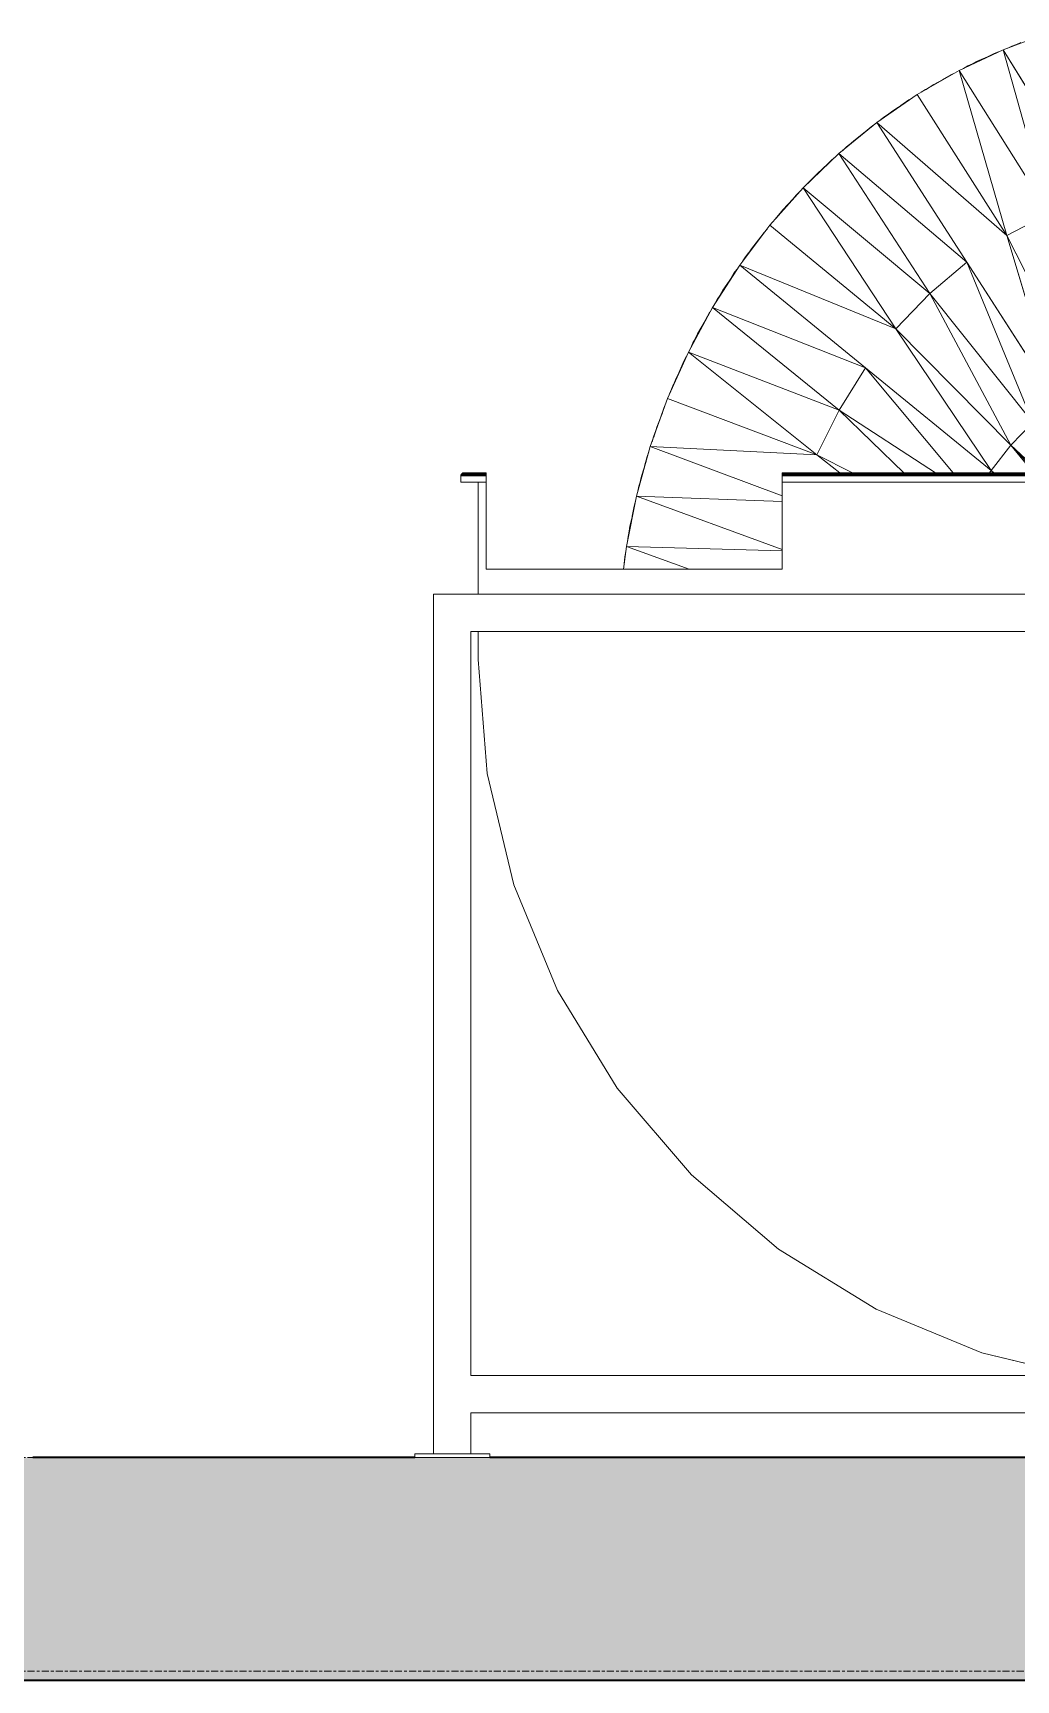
# Model space of a CAD drawing. Header units: centimetres. Extents: x 710 to 12582, y -437 to 1921.
# Drawn here: x 1728.3 to 1949.2, y 44 to 414.2 of the extents above; entities that cross this region are included whole.
import ezdxf

# ---------------------------------------------------------------- set-up
doc = ezdxf.new("R2010")
doc.units = ezdxf.units.CM
doc.linetypes.add('Centre', pattern=[3.175, 0.635, -0.475, 1.59, -0.475])
for name, color, linetype, lineweight in [('A-FLOR', 7, 'Continuous', 9), ('A-FLOR-LEVL', 7, 'Continuous', 9), ('A-FLOR-PATT', 7, 'Continuous', 35), ('M-EQPM', 7, 'Continuous', 9)]:
    doc.layers.add(name, color=color, linetype=linetype, lineweight=lineweight)

# ---------------------------------------------------------------- blocks, each defined once
blk = doc.blocks.new('PQ_RVR_EST-01_ZZ_ZZ_MO_T_A_rvt-1-Sección 4')
at = {"layer": 'A-FLOR-PATT', "lineweight": 9, "true_color": 0x9a9a9a}
blk.add_hatch(color=253, dxfattribs=at).paths.add_polyline_path([(6813.97, 44), (6815.08, 44), (6815.08, 94), (3797.22, 94), (3797.22, 93.83), (3792.18, 93.83), (3792.18, 94), (3778.93, 94), (3778.93, 93.83), (3773.89, 93.83), (3773.89, 94), (3758.58, 94), (3758.58, 93.83), (3753.54, 93.83), (3753.54, 94), (3740.29, 94), (3740.29, 93.83), (3735.25, 93.83), (3735.25, 94), (1308.34, 94), (1308.34, 44), (6713.97, 44)])
at = {"layer": 'A-FLOR', "lineweight": 35}
for p, q in [((1814.15, 94), (1728.32, 94)), ((2073.58, 94), (1830.95, 94)), ((1308.34, 44), (6713.97, 44))]:
    blk.add_line(p, q, dxfattribs=at)
blk = doc.blocks.new('EQ-01-005 - EQ-01-005_dwg_Agrupar_356-1507029-Sección 4')
at = {"layer": 'M-EQPM', "color": 251, "true_color": 0x656565}
for p, q in [((2165.94, 288.04), (1818.35, 288.04)), ((1818.35, 288.04), (1818.35, 94.84)), ((1818.35, 94.84), (1818.35, 288.04)), ((2165.94, 288.04), (1818.35, 288.04)), ((1826.75, 112.48), (1826.75, 279.64)), ((2157.54, 279.64), (1826.75, 279.64)), ((2157.54, 112.48), (1826.75, 112.48)), ((2157.54, 104.08), (1826.75, 104.08)), ((1826.75, 104.08), (1826.75, 94.84)), ((1826.75, 104.08), (2157.54, 104.08)), ((1830.95, 94.84), (1814.15, 94.84)), ((1814.15, 94.84), (1814.15, 94)), ((1814.15, 94), (1830.95, 94)), ((1830.95, 94), (1814.15, 94)), ((1830.95, 94.84), (1830.95, 94))]:
    blk.add_line(p, q, dxfattribs=at)
at = {"layer": 'M-EQPM', "color": 251, "true_color": 0x656565, "flags": 128}
for points in [[(2165.94, 94.84), (2165.94, 288.04), (1818.35, 288.04), (1818.35, 94.84)], [(1826.75, 112.48), (2157.54, 112.48), (1826.75, 112.48), (1826.75, 279.64), (2157.54, 279.64), (2157.54, 112.48)], [(2157.54, 279.64), (1826.75, 279.64), (1826.75, 112.48)], [(1826.75, 104.08), (1826.75, 94.84), (1826.75, 104.08), (2157.54, 104.08), (2157.54, 94.84)], [(1814.15, 94), (1814.15, 94.84), (1830.95, 94.84), (1830.95, 94)]]:
    blk.add_lwpolyline(points, dxfattribs=at)
blk.add_lwpolyline([(1830.95, 94.84), (1830.95, 94), (1814.15, 94), (1814.15, 94.84)], close=True, dxfattribs=at)
blk = doc.blocks.new('EQ-01-005 - EQ-01-005_dwg_Agrupar_357-1507030-Sección 4')
at = {"layer": 'M-EQPM', "color": 253, "true_color": 0x999999}
for p, q in [((1824.48, 314.67), (1824.51, 314.88)), ((1824.49, 314.76), (1824.48, 314.67)), ((1824.48, 314.72), (1824.48, 314.67)), ((1824.48, 314.67), (1830.15, 314.67)), ((1824.48, 313.24), (1824.48, 314.67)), ((1824.51, 314.88), (1824.55, 314.97)), ((1824.51, 314.88), (1830.15, 314.87)), ((1824.55, 314.97), (1824.61, 315.06)), ((1824.55, 314.97), (1830.15, 314.97)), ((1824.61, 315.06), (1824.68, 315.14)), ((1824.61, 315.06), (1824.68, 315.14)), ((1824.61, 315.06), (1830.15, 315.06)), ((1824.68, 315.14), (1824.76, 315.21)), ((1824.68, 315.14), (1830.15, 315.14)), ((1824.76, 315.21), (1824.85, 315.27)), ((1824.76, 315.21), (1824.85, 315.27)), ((1824.76, 315.21), (1830.15, 315.21)), ((1824.76, 315.21), (1830.15, 315.21)), ((1824.82, 314.89), (1824.81, 314.84)), ((1824.82, 314.89), (1824.81, 314.84)), ((1824.81, 314.67), (1824.81, 314.84)), ((1824.81, 314.84), (1830.15, 314.84)), ((1824.81, 314.84), (1824.81, 314.67)), ((1824.85, 315.27), (1824.94, 315.31)), ((1824.85, 315.27), (1830.15, 315.27)), ((1824.85, 315.27), (1830.15, 315.27)), ((1824.94, 315.31), (1825.05, 315.33)), ((1824.94, 315.31), (1830.15, 315.31)), ((1825.05, 315.33), (1825.15, 315.34)), ((1825.15, 315.34), (1825.05, 315.33)), ((1825.05, 315.33), (1830.15, 315.33)), ((1825.05, 315.33), (1830.15, 315.33)), ((1825.1, 315.17), (1825.05, 315.16)), ((1825.15, 315.17), (1825.1, 315.17)), ((1825.15, 315.34), (1830.15, 315.34)), ((1825.15, 315.17), (1830.15, 315.17)), ((1828.11, 315.33), (1828.01, 315.34)), ((1828.01, 315.34), (1830.15, 315.34)), ((1828.01, 315.34), (1830.15, 315.34)), ((1828.01, 315.34), (1828.11, 315.33)), ((1830.15, 315.33), (1830.15, 315.34)), ((1830.15, 315.34), (1830.15, 315.33)), ((1830.15, 315.33), (1830.15, 315.34)), ((1830.15, 315.33), (1830.15, 315.31)), ((1830.15, 315.31), (1830.15, 315.27)), ((1830.15, 315.27), (1830.15, 315.21)), ((1830.15, 315.14), (1830.15, 315.21)), ((1830.15, 315.06), (1830.15, 315.14)), ((1830.15, 314.97), (1830.15, 315.06)), ((1830.15, 314.87), (1830.15, 314.97)), ((1830.15, 314.84), (1830.15, 314.89)), ((1830.15, 314.67), (1830.15, 314.84)), ((1830.15, 313.24), (1830.15, 314.67)), ((1896.67, 315.33), (1896.67, 315.34)), ((2159.13, 315.34), (1896.67, 315.34)), ((1896.67, 315.34), (2159.13, 315.34)), ((1896.67, 315.31), (1896.67, 315.33)), ((2159.24, 315.33), (1896.67, 315.33)), ((1896.67, 315.27), (1896.67, 315.31)), ((2159.34, 315.31), (1896.67, 315.31)), ((1896.67, 315.21), (1896.67, 315.27)), ((2159.44, 315.27), (1896.67, 315.27)), ((1896.67, 315.14), (1896.67, 315.21)), ((2159.53, 315.21), (1896.67, 315.21)), ((2159.13, 315.17), (1896.67, 315.17)), ((1896.67, 315.06), (1896.67, 315.14)), ((2159.61, 315.14), (1896.67, 315.14)), ((1896.67, 314.97), (1896.67, 315.06)), ((2159.68, 315.06), (1896.67, 315.06)), ((1896.67, 314.88), (1896.67, 314.97)), ((2159.73, 314.97), (1896.67, 314.97)), ((1896.67, 314.83), (1896.67, 314.88)), ((2159.77, 314.88), (1896.67, 314.88)), ((1896.67, 314.75), (1896.67, 314.83)), ((2159.81, 314.67), (1896.67, 314.83)), ((1896.67, 314.67), (1896.67, 314.75)), ((2159.81, 314.67), (1896.67, 314.75)), ((1896.67, 314.67), (1896.67, 313.24)), ((2159.81, 314.67), (1896.67, 314.67)), ((1824.48, 313.24), (1830.15, 313.24)), ((1828.34, 313.24), (1828.34, 288.04)), ((1828.34, 288.04), (1828.34, 313.24)), ((1828.34, 313.24), (1828.34, 288.04)), ((1830.15, 313.24), (1830.15, 312.06)), ((1830.15, 312.06), (1830.15, 293.67)), ((1896.67, 313.24), (1896.67, 312.06)), ((1896.67, 313.24), (2159.81, 313.24)), ((1896.67, 312.06), (1896.67, 293.67)), ((1830.15, 293.67), (1896.67, 293.67)), ((1896.67, 293.67), (1830.15, 293.67)), ((1830.15, 293.67), (1896.67, 293.67)), ((1828.34, 279.64), (1828.34, 273.34)), ((1828.34, 279.64), (1828.34, 273.34)), ((1828.34, 273.34), (1830.36, 247.72)), ((1830.36, 247.72), (1828.34, 273.34)), ((1836.36, 222.72), (1830.36, 247.72)), ((1836.36, 222.72), (1830.36, 247.72)), ((1846.2, 198.98), (1836.36, 222.72)), ((1846.2, 198.98), (1836.36, 222.72)), ((1846.2, 198.98), (1859.63, 177.06)), ((1859.63, 177.06), (1846.2, 198.98)), ((1876.32, 157.52), (1859.63, 177.06)), ((1876.32, 157.52), (1859.63, 177.06)), ((1876.32, 157.52), (1895.86, 140.82)), ((1895.86, 140.82), (1876.32, 157.52)), ((1917.78, 127.39), (1895.86, 140.82)), ((1917.78, 127.39), (1895.86, 140.82)), ((1941.53, 117.56), (1917.78, 127.39)), ((1941.53, 117.56), (1917.78, 127.39)), ((1941.53, 117.56), (1962.67, 112.48)), ((1962.67, 112.48), (1941.53, 117.56))]:
    blk.add_line(p, q, dxfattribs=at)
at = {"layer": 'M-EQPM', "color": 253, "true_color": 0x999999, "flags": 128}
for points in [[(1824.48, 314.67), (1824.49, 314.77), (1824.51, 314.88), (1830.15, 314.88), (1824.51, 314.88)], [(1824.48, 313.24), (1830.15, 313.24), (1824.48, 313.24), (1824.48, 314.67)], [(1824.48, 313.24), (1824.48, 314.67), (1830.15, 314.67)], [(1824.51, 314.88), (1824.55, 314.97), (1830.15, 314.97), (1824.55, 314.97), (1824.61, 315.06), (1824.55, 314.97)], [(1824.55, 314.97), (1824.51, 314.88), (1830.15, 314.88)], [(1824.61, 315.06), (1830.15, 315.06), (1824.61, 315.06), (1824.68, 315.14), (1830.15, 315.14), (1824.68, 315.14), (1824.76, 315.21), (1824.68, 315.14)], [(1830.15, 315.21), (1824.76, 315.21), (1824.85, 315.27), (1824.94, 315.31), (1830.15, 315.31), (1824.94, 315.31), (1825.05, 315.33), (1824.94, 315.31)], [(1824.82, 314.89), (1824.81, 314.84), (1830.15, 314.84), (1824.81, 314.84), (1824.81, 314.67)], [(1830.15, 315.27), (1824.85, 315.27), (1824.94, 315.31)], [(1830.15, 315.33), (1825.05, 315.33), (1825.15, 315.34), (1830.15, 315.34), (1825.15, 315.34)], [(1830.15, 315.34), (1828.01, 315.34), (1828.11, 315.33)], [(1830.15, 315.34), (1830.15, 315.33), (1830.15, 315.31), (1830.15, 315.27), (1830.15, 315.21), (1830.15, 315.14), (1830.15, 315.06), (1830.15, 314.97), (1830.15, 314.88), (1830.15, 314.87), (1830.15, 314.83), (1830.15, 314.75), (1830.15, 314.67), (1830.15, 313.24)], [(1830.15, 314.67), (1830.15, 314.84), (1830.15, 314.89)], [(1896.67, 313.24), (1896.67, 314.67), (1896.67, 314.75), (1896.67, 314.83), (1896.67, 314.88), (1896.67, 314.97), (1896.67, 315.06), (1896.67, 315.14), (1896.67, 315.21), (1896.67, 315.27), (1896.67, 315.31), (1896.67, 315.33), (1896.67, 315.34)], [(2159.13, 315.34), (1896.67, 315.34), (2159.53, 315.21)], [(2159.13, 315.34), (2159.24, 315.33), (2159.34, 315.31), (1896.67, 315.31), (2159.34, 315.31)], [(2159.81, 313.24), (2159.81, 314.67), (2159.77, 314.88), (1896.67, 314.88), (2159.77, 314.88), (2159.73, 314.97), (1896.67, 314.97), (2159.73, 314.97), (2159.68, 315.06), (1896.67, 315.06), (2159.68, 315.06), (2159.61, 315.14), (1896.67, 315.14), (2159.61, 315.14), (2159.53, 315.21), (1896.67, 315.21), (2159.53, 315.21), (2159.44, 315.27), (1896.67, 315.27), (2159.44, 315.27), (2159.34, 315.31)], [(1896.67, 314.67), (2159.81, 314.67), (2130.08, 314.67)], [(2023.16, 314.67), (2159.81, 314.67), (1896.67, 314.67)], [(1830.15, 313.24), (1830.15, 312.06), (1830.15, 293.67), (1896.67, 293.67), (1896.67, 312.06), (1896.67, 313.24)], [(1962.67, 112.48), (1941.53, 117.56), (1917.78, 127.39), (1895.86, 140.82), (1876.32, 157.52), (1859.63, 177.06), (1846.2, 198.98), (1836.36, 222.72), (1830.36, 247.72), (1828.34, 273.34), (1828.34, 279.64)]]:
    blk.add_lwpolyline(points, dxfattribs=at)
for points in [[(1824.49, 314.76), (1824.48, 314.67)], [(1824.48, 314.72), (1824.48, 314.67)], [(2159.24, 315.33), (1896.67, 315.33)], [(2159.81, 313.24), (1896.67, 313.24)]]:
    blk.add_lwpolyline(points, close=True, dxfattribs=at)
blk = doc.blocks.new('EQ-01-005 - EQ-01-005_dwg_Agrupar_1041-1507032-Sección 4')
at = {"layer": 'M-EQPM', "color": 251, "true_color": 0x656565}
for p, q in [((1946.31, 410.42), (1956.45, 414.2)), ((1947.35, 410.8), (1948.31, 411.24)), ((1948.31, 411.24), (1949.32, 411.59)), ((1948.35, 411.18), (1950.33, 412.03)), ((1936.47, 405.78), (1946.31, 410.42)), ((1938.41, 406.78), (1939.42, 407.23)), ((1938.44, 406.71), (1940.36, 407.74)), ((1940.36, 407.74), (1943.34, 409.02)), ((1942.36, 408.6), (1944.31, 409.56)), ((1944.31, 409.56), (1945.3, 409.94)), ((1956.69, 373.64), (1946.31, 410.42)), ((1946.31, 410.42), (1966.65, 377.51)), ((1927, 400.33), (1936.47, 405.78)), ((1930.74, 402.61), (1933.64, 404.16)), ((1932.65, 403.63), (1934.54, 404.76)), ((1934.54, 404.76), (1935.54, 405.25)), ((1947.17, 368.67), (1936.47, 405.78)), ((1956.69, 373.64), (1936.47, 405.78)), ((1937.43, 406.23), (1938.41, 406.78)), ((1917.95, 394.08), (1927, 400.33)), ((1947.17, 368.67), (1927, 400.33)), ((1927.92, 400.86), (1928.86, 401.49)), ((1928.86, 401.49), (1929.84, 402.03)), ((1928.88, 401.41), (1930.74, 402.61)), ((1919.76, 395.33), (1921.51, 396.67)), ((1921.51, 396.67), (1924.3, 398.47)), ((1923.36, 397.86), (1925.15, 399.14)), ((1925.15, 399.14), (1926.11, 399.72)), ((1909.39, 387.08), (1917.95, 394.08)), ((1914.52, 391.32), (1916.2, 392.74)), ((1916.2, 392.74), (1917.07, 393.37)), ((1916.23, 392.69), (1916.2, 392.74)), ((1916.2, 392.74), (1916.23, 392.71)), ((1938.17, 362.64), (1917.95, 394.08)), ((1917.95, 394.08), (1947.17, 368.67)), ((1918.88, 394.73), (1919.72, 395.39)), ((1919.72, 395.39), (1920.62, 395.99)), ((1911.06, 388.54), (1911.91, 389.21)), ((1911.12, 388.49), (1912.76, 389.97)), ((1912.76, 389.97), (1915.36, 391.97)), ((1901.37, 379.37), (1909.39, 387.08)), ((1906.16, 384.03), (1907.74, 385.59)), ((1907.74, 385.59), (1908.57, 386.3)), ((1929.82, 355.62), (1909.39, 387.08)), ((1909.39, 387.08), (1938.17, 362.64)), ((1910.27, 387.8), (1911.06, 388.54)), ((1902.93, 380.97), (1903.76, 381.74)), ((1902.98, 380.92), (1904.51, 382.54)), ((1904.51, 382.54), (1906.97, 384.75)), ((1893.93, 371.01), (1901.37, 379.37)), ((1898.36, 376.04), (1899.83, 377.75)), ((1899.83, 377.75), (1900.64, 378.55)), ((1922.19, 347.69), (1901.37, 379.37)), ((1929.82, 355.62), (1901.37, 379.37)), ((1902.15, 380.13), (1902.93, 380.97)), ((1895.41, 372.67), (1896.83, 374.43)), ((1896.83, 374.43), (1899.15, 376.88)), ((1887.13, 362.03), (1893.93, 371.01)), ((1922.19, 347.69), (1893.93, 371.01)), ((1894.66, 371.82), (1895.37, 372.73)), ((1895.37, 372.73), (1896.14, 373.58)), ((1947.17, 368.67), (1956.69, 373.64)), ((1889.77, 365.69), (1891.91, 368.34)), ((1891.18, 367.44), (1892.52, 369.26)), ((1892.52, 369.26), (1893.27, 370.13)), ((1958.4, 331.19), (1947.17, 368.67)), ((1947.17, 368.67), (1964.22, 335.1)), ((1887.83, 362.96), (1888.44, 363.87)), ((1888.44, 363.87), (1889.11, 364.74)), ((1888.49, 363.83), (1889.77, 365.69)), ((1881, 352.5), (1887.13, 362.03)), ((1883.37, 356.38), (1885.28, 359.15)), ((1884.66, 358.25), (1885.85, 360.17)), ((1885.85, 360.17), (1886.5, 361.06)), ((1915.38, 338.93), (1887.13, 362.03)), ((1887.13, 362.03), (1922.19, 347.69)), ((1929.82, 355.62), (1938.17, 362.64)), ((1952.98, 326.64), (1938.17, 362.64)), ((1938.17, 362.64), (1958.4, 331.19)), ((1882.24, 354.42), (1883.37, 356.38)), ((1922.19, 347.69), (1929.82, 355.62)), ((1948.04, 321.51), (1929.82, 355.62)), ((1929.82, 355.62), (1952.98, 326.64)), ((1875.59, 342.48), (1881, 352.5)), ((1909.45, 329.45), (1881, 352.5)), ((1881, 352.5), (1915.38, 338.93)), ((1881.63, 353.48), (1882.17, 354.45)), ((1882.17, 354.45), (1882.79, 355.37)), ((1877.67, 346.54), (1879.37, 349.48)), ((1878.81, 348.51), (1879.86, 350.54)), ((1879.86, 350.54), (1880.45, 351.48)), ((1876.12, 343.46), (1876.61, 344.52)), ((1876.61, 344.52), (1877.18, 345.53)), ((1876.67, 344.49), (1877.67, 346.54)), ((1943.63, 315.84), (1922.19, 347.69)), ((1922.19, 347.69), (1948.04, 321.51)), ((1870.92, 332.03), (1875.59, 342.48)), ((1874.59, 340.42), (1875.13, 341.45)), ((1904.48, 319.35), (1875.59, 342.48)), ((1909.45, 329.45), (1875.59, 342.48)), ((1872.7, 336.26), (1874.2, 339.36)), ((1873.68, 338.3), (1874.59, 340.42)), ((1909.45, 329.45), (1915.38, 338.93)), ((1935.1, 315.31), (1915.38, 338.93)), ((1915.38, 338.93), (1943.63, 315.84)), ((1871.37, 333.05), (1871.79, 334.15)), ((1871.79, 334.15), (1872.29, 335.22)), ((1871.85, 334.11), (1872.7, 336.26)), ((1867.03, 321.21), (1870.92, 332.03)), ((1869.33, 327.72), (1870.08, 329.89)), ((1870.08, 329.89), (1870.54, 330.97)), ((1904.48, 319.35), (1870.92, 332.03)), ((1868.49, 325.58), (1869.76, 328.81)), ((1904.48, 319.35), (1909.45, 329.45)), ((1924.04, 315.31), (1909.45, 329.45)), ((1909.45, 329.45), (1931.14, 315.33)), ((1948.04, 321.51), (1952.98, 326.64)), ((1867.43, 322.33), (1867.75, 323.4)), ((1867.75, 323.4), (1868.14, 324.45)), ((1867.81, 323.38), (1868.49, 325.58)), ((1863.94, 310.1), (1867.03, 321.21)), ((1865.77, 316.79), (1866.35, 319.01)), ((1866.35, 319.01), (1866.71, 320.07)), ((1896.67, 310.18), (1867.03, 321.21)), ((1867.03, 321.21), (1904.48, 319.35)), ((1909.63, 315.33), (1904.48, 319.35)), ((1904.48, 319.35), (1912.45, 315.33)), ((1943.63, 315.84), (1948.04, 321.51)), ((1954.73, 315.31), (1948.04, 321.51)), ((1953.9, 315.31), (1948.04, 321.51)), ((1953.18, 315.31), (1948.04, 321.51)), ((1865.08, 314.58), (1866.09, 317.85)), ((1943.3, 315.31), (1943.63, 315.84)), ((1944.19, 315.31), (1943.63, 315.84)), ((1944.25, 315.33), (1943.63, 315.84)), ((1864.26, 311.24), (1864.5, 312.34)), ((1864.5, 312.34), (1864.81, 313.43)), ((1864.56, 312.34), (1865.08, 314.58)), ((1861.67, 298.75), (1863.94, 310.1)), ((1863, 305.57), (1863.42, 307.84)), ((1863.42, 307.84), (1863.71, 308.94)), ((1896.67, 298.09), (1863.94, 310.1)), ((1863.94, 310.1), (1896.67, 308.89)), ((1862.48, 303.31), (1863.26, 306.67)), ((1861.89, 299.86), (1862.06, 301.04)), ((1862.06, 301.04), (1862.31, 302.19)), ((1862.13, 301.02), (1862.48, 303.31)), ((1861.04, 293.67), (1861.67, 298.75)), ((1861.06, 294.14), (1861.32, 296.46)), ((1861.32, 296.46), (1861.53, 297.62)), ((1875.79, 293.67), (1861.67, 298.75)), ((1896.67, 297.77), (1861.67, 298.75)), ((1860.99, 293.67), (1861.24, 295.32))]:
    blk.add_line(p, q, dxfattribs=at)
at = {"layer": 'M-EQPM', "color": 136, "true_color": 0x007f7f}
for p, q in [((1948.31, 411.24), (1947.35, 410.8)), ((1949.32, 411.59), (1948.31, 411.24)), ((1948.35, 411.18), (1950.33, 412.03)), ((1939.42, 407.23), (1938.41, 406.78)), ((1938.44, 406.71), (1940.36, 407.74)), ((1940.36, 407.74), (1943.34, 409.02)), ((1944.31, 409.56), (1942.36, 408.6)), ((1945.3, 409.94), (1944.31, 409.56)), ((1930.74, 402.61), (1933.64, 404.16)), ((1934.54, 404.76), (1932.65, 403.63)), ((1935.54, 405.25), (1934.54, 404.76)), ((1938.41, 406.78), (1937.43, 406.23)), ((1927.92, 400.86), (1928.86, 401.49)), ((1929.84, 402.03), (1928.86, 401.49)), ((1930.74, 402.61), (1928.88, 401.41)), ((1919.76, 395.33), (1921.51, 396.67)), ((1924.3, 398.47), (1921.51, 396.67)), ((1923.36, 397.86), (1925.15, 399.14)), ((1926.11, 399.72), (1925.15, 399.14)), ((1919.72, 395.39), (1918.88, 394.73)), ((1919.72, 395.39), (1920.62, 395.99)), ((1911.91, 389.21), (1911.06, 388.54)), ((1912.76, 389.97), (1911.12, 388.49)), ((1912.76, 389.97), (1915.36, 391.97)), ((1907.74, 385.59), (1906.16, 384.03)), ((1908.57, 386.3), (1907.74, 385.59)), ((1911.06, 388.54), (1910.27, 387.8)), ((1903.76, 381.74), (1902.93, 380.97)), ((1902.98, 380.92), (1904.51, 382.54)), ((1906.97, 384.75), (1904.51, 382.54)), ((1899.83, 377.75), (1898.36, 376.04)), ((1900.64, 378.55), (1899.83, 377.75)), ((1902.15, 380.13), (1902.93, 380.97)), ((1896.83, 374.43), (1895.41, 372.67)), ((1896.83, 374.43), (1899.15, 376.88)), ((1922.19, 347.69), (1893.93, 371.01)), ((1894.66, 371.82), (1895.37, 372.73)), ((1895.37, 372.73), (1896.14, 373.58)), ((1891.91, 368.34), (1889.77, 365.69)), ((1891.18, 367.44), (1892.52, 369.26)), ((1893.27, 370.13), (1892.52, 369.26)), ((1888.44, 363.87), (1887.83, 362.96)), ((1888.44, 363.87), (1889.11, 364.74)), ((1888.49, 363.83), (1889.77, 365.69)), ((1883.37, 356.38), (1885.28, 359.15)), ((1885.85, 360.17), (1884.66, 358.25)), ((1885.85, 360.17), (1886.5, 361.06)), ((1929.82, 355.62), (1938.17, 362.64)), ((1882.24, 354.42), (1883.37, 356.38)), ((1882.17, 354.45), (1881.63, 353.48)), ((1882.79, 355.37), (1882.17, 354.45)), ((1877.67, 346.54), (1879.37, 349.48)), ((1879.86, 350.54), (1878.81, 348.51)), ((1880.45, 351.48), (1879.86, 350.54)), ((1876.12, 343.46), (1876.61, 344.52)), ((1877.18, 345.53), (1876.61, 344.52)), ((1876.67, 344.49), (1877.67, 346.54)), ((1875.13, 341.45), (1874.59, 340.42)), ((1872.7, 336.26), (1874.2, 339.36)), ((1874.59, 340.42), (1873.68, 338.3)), ((1871.37, 333.05), (1871.79, 334.15)), ((1871.79, 334.15), (1872.29, 335.22)), ((1872.7, 336.26), (1871.85, 334.11)), ((1869.33, 327.72), (1870.08, 329.89)), ((1870.54, 330.97), (1870.08, 329.89)), ((1869.76, 328.81), (1868.49, 325.58)), ((1952.98, 326.64), (1948.04, 321.51)), ((1867.75, 323.4), (1867.43, 322.33)), ((1867.75, 323.4), (1868.14, 324.45)), ((1867.81, 323.38), (1868.49, 325.58)), ((1866.35, 319.01), (1865.77, 316.79)), ((1866.35, 319.01), (1866.71, 320.07)), ((1948.04, 321.51), (1954.73, 315.31)), ((1953.9, 315.31), (1948.04, 321.51)), ((1948.04, 321.51), (1954.73, 315.31)), ((1865.08, 314.58), (1866.09, 317.85)), ((1864.5, 312.34), (1864.26, 311.24)), ((1864.81, 313.43), (1864.5, 312.34)), ((1865.08, 314.58), (1864.56, 312.34)), ((1863, 305.57), (1863.42, 307.84)), ((1863.71, 308.94), (1863.42, 307.84)), ((1863.26, 306.67), (1862.48, 303.31)), ((1861.89, 299.86), (1862.06, 301.04)), ((1862.31, 302.19), (1862.06, 301.04)), ((1862.48, 303.31), (1862.13, 301.02)), ((1861.32, 296.46), (1861.06, 294.14)), ((1861.32, 296.46), (1861.53, 297.62)), ((1861.24, 295.32), (1860.99, 293.67))]:
    blk.add_line(p, q, dxfattribs=at)
at = {"layer": 'M-EQPM', "color": 136, "true_color": 0x007f7f, "flags": 128}
for points in [[(1938.17, 362.64), (1909.39, 387.08), (1917.95, 394.08), (1947.17, 368.67), (1927, 400.33), (1936.47, 405.78), (1947.17, 368.67), (1964.22, 335.1)], [(1958.4, 331.19), (1947.17, 368.67), (1964.22, 335.1)], [(1956.69, 373.64), (1946.31, 410.42), (1966.65, 377.51)], [(1956.45, 414.2), (1946.31, 410.42), (1966.65, 377.51)], [(1956.69, 373.64), (1947.17, 368.67), (1956.69, 373.64), (1936.47, 405.78), (1946.31, 410.42), (1956.69, 373.64), (1936.47, 405.78), (1947.17, 368.67), (1927, 400.33), (1917.95, 394.08), (1938.17, 362.64)], [(1916.23, 392.69), (1916.2, 392.74), (1914.52, 391.32)], [(1916.23, 392.71), (1916.2, 392.74), (1917.07, 393.37)], [(1916.23, 392.69), (1916.2, 392.74), (1916.23, 392.71)], [(1929.82, 355.62), (1938.17, 362.64), (1952.98, 326.64), (1958.4, 331.19), (1947.17, 368.67), (1917.95, 394.08), (1938.17, 362.64), (1958.4, 331.19), (1938.17, 362.64), (1952.98, 326.64), (1929.82, 355.62), (1948.04, 321.51), (1922.19, 347.69), (1943.63, 315.84), (1948.04, 321.51), (1922.19, 347.69), (1929.82, 355.62), (1948.04, 321.51), (1952.98, 326.64), (1929.82, 355.62)], [(1922.19, 347.69), (1893.93, 371.01), (1901.37, 379.37), (1922.19, 347.69), (1901.37, 379.37), (1929.82, 355.62), (1909.39, 387.08), (1901.37, 379.37), (1929.82, 355.62), (1922.19, 347.69)], [(1938.17, 362.64), (1909.39, 387.08), (1929.82, 355.62)], [(1893.93, 371.01), (1887.13, 362.03), (1915.38, 338.93), (1881, 352.5), (1909.45, 329.45), (1915.38, 338.93), (1935.1, 315.31)], [(1931.14, 315.33), (1909.45, 329.45), (1915.38, 338.93), (1881, 352.5), (1887.13, 362.03), (1922.19, 347.69)], [(1922.19, 347.69), (1887.13, 362.03), (1915.38, 338.93), (1943.63, 315.84), (1915.38, 338.93), (1935.1, 315.31)], [(1870.92, 332.03), (1904.48, 319.35), (1875.59, 342.48), (1909.45, 329.45), (1881, 352.5), (1875.59, 342.48), (1909.45, 329.45), (1904.48, 319.35), (1875.59, 342.48), (1870.92, 332.03), (1904.48, 319.35), (1867.03, 321.21), (1863.94, 310.1), (1896.67, 308.89)], [(1943.3, 315.31), (1943.63, 315.84), (1922.19, 347.69)], [(1896.67, 310.18), (1867.03, 321.21), (1870.92, 332.03)], [(1912.45, 315.33), (1904.48, 319.35), (1909.45, 329.45), (1924.04, 315.31)], [(1931.14, 315.33), (1909.45, 329.45), (1924.04, 315.31)], [(1896.67, 310.18), (1867.03, 321.21), (1904.48, 319.35), (1909.63, 315.33)], [(1912.45, 315.33), (1904.48, 319.35), (1909.63, 315.33)], [(1944.25, 315.33), (1943.63, 315.84), (1948.04, 321.51), (1953.18, 315.31)], [(1953.9, 315.31), (1948.04, 321.51), (1953.18, 315.31)], [(1943.3, 315.31), (1943.63, 315.84), (1944.19, 315.31)], [(1944.25, 315.33), (1943.63, 315.84), (1944.19, 315.31)], [(1896.67, 297.77), (1861.67, 298.75), (1863.94, 310.1), (1896.67, 298.09)], [(1896.67, 298.09), (1863.94, 310.1), (1896.67, 308.89)], [(1861.04, 293.67), (1861.67, 298.75), (1875.79, 293.67)], [(1896.67, 297.77), (1861.67, 298.75), (1875.79, 293.67)]]:
    blk.add_lwpolyline(points, dxfattribs=at)
blk = doc.blocks.new('EQ-01-005 - EQ-01-005_dwg_133_CHILLER_dwg-1507034-Sección 4')
for name in ['EQ-01-005 - EQ-01-005_dwg_Agrupar_1041-1507032-Sección 4', 'EQ-01-005 - EQ-01-005_dwg_Agrupar_357-1507030-Sección 4', 'EQ-01-005 - EQ-01-005_dwg_Agrupar_356-1507029-Sección 4']:
    blk.add_blockref(name, (0, 0))
blk = doc.blocks.new('EQ-01-005 - EQ-01-005_dwg_Agrupar_320-1507037-Sección 4')
blk.add_blockref('EQ-01-005 - EQ-01-005_dwg_133_CHILLER_dwg-1507034-Sección 4', (0, 0))
blk = doc.blocks.new('EQ-01-005 - EQ-01-005_dwg-1507028-Sección 4')
blk.add_blockref('EQ-01-005 - EQ-01-005_dwg_Agrupar_320-1507037-Sección 4', (0, 0))
blk = doc.blocks.new('EQ-01-005 - EQ-01-005-1485178-Sección 4')
blk.add_blockref('EQ-01-005 - EQ-01-005_dwg-1507028-Sección 4', (0, 0))
blk = doc.blocks.new('PQ_RVR_MEP-01_ZZ_ZZ_MO_T_A_rvt-1-Sección 4')
at = {"layer": 'M-EQPM', "color": 136, "lineweight": 9, "true_color": 0x007f7f}
blk.add_blockref('EQ-01-005 - EQ-01-005-1485178-Sección 4', (0, 0), dxfattribs=at)

msp = doc.modelspace()

# ---------------------------------------------------------------- hatches: boundary and pattern name
at = {"layer": 'A-FLOR-PATT', "lineweight": 9, "true_color": 0x9a9a9a}
msp.add_hatch(color=253, dxfattribs=at).paths.add_polyline_path([(1310.739, 44), (6813.968, 44), (6813.968, 94), (3797.22, 94), (3797.22, 93.832), (3792.18, 93.832), (3792.18, 94), (3778.93, 94), (3778.93, 93.832), (3773.89, 93.832), (3773.89, 94), (3758.58, 94), (3758.58, 93.832), (3753.54, 93.832), (3753.54, 94), (3740.29, 94), (3740.29, 93.832), (3735.25, 93.832), (3735.25, 94), (2573.487, 94), (2573.487, 85.116), (2569.487, 85.116), (2569.487, 94), (1310.739, 94)])

# ---------------------------------------------------------------- linework, layer by layer
at = {"layer": 'A-FLOR', "lineweight": 35}
for p, q in [((1814.147, 94), (1728.319, 94)), ((2073.577, 94), (1830.947, 94)), ((1310.739, 44), (6813.968, 44))]:
    msp.add_line(p, q, dxfattribs=at)
at = {"layer": 'A-FLOR-LEVL', "color": 253, "linetype": 'Centre', "true_color": 0xaaaaaa}
for p, q in [((709.994, 94), (7177.566, 94)), ((709.994, 46.025), (7304.566, 46.025))]:
    msp.add_line(p, q, dxfattribs=at)

# ---------------------------------------------------------------- block references
at = {"lineweight": 5}
for name in ['PQ_RVR_EST-01_ZZ_ZZ_MO_T_A_rvt-1-Sección 4', 'PQ_RVR_MEP-01_ZZ_ZZ_MO_T_A_rvt-1-Sección 4']:
    msp.add_blockref(name, (0, 0), dxfattribs=at)

doc.saveas('drawing.dxf')
